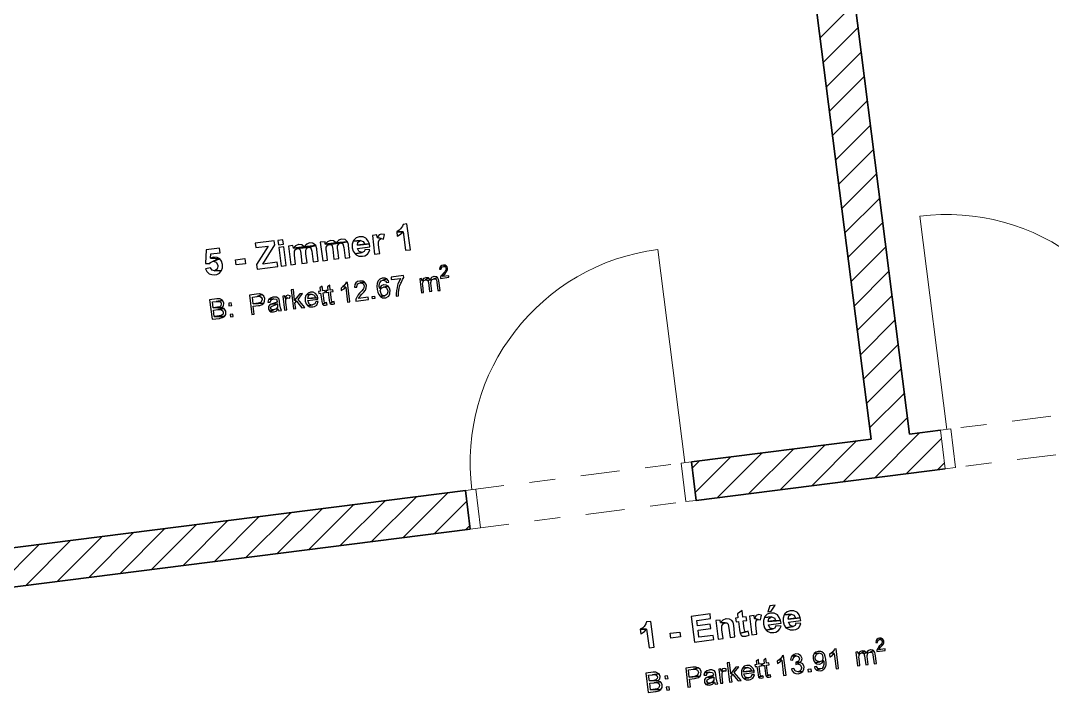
# Model space of a CAD drawing. Header units: metres. Extents: x 2713679.5 to 2713747.3, y 1226017.1 to 1226104.2.
# Drawn here: x 2713699.742 to 2713703.729, y 1226045.707 to 1226048.302 of the extents above; entities that cross this region are included whole.
import ezdxf

# ---------------------------------------------------------------- set-up
doc = ezdxf.new("R2010")
doc.units = ezdxf.units.M
doc.header["$MEASUREMENT"] = 0
doc.linetypes.add('Strichpunkt 3_1_1mm Achsen', pattern=[0.25, 0.15, -0.05, 0, -0.05])
doc.layers.add('texte', color=7, linetype='Continuous', true_color=0x000000)
doc.layers.add('waende_stuetzen', color=250, linetype='Continuous')

msp = doc.modelspace()

# ---------------------------------------------------------------- linework, layer by layer
at = {"layer": 'texte'}
for points in [[(2713701.2348, 1226047.517), (2713701.22, 1226047.5145), (2713701.2175, 1226047.5083), (2713701.2101, 1226047.4972), (2713701.2052, 1226047.4923), (2713701.1953, 1226047.4861), (2713701.22, 1226047.4861), (2713701.2287, 1226047.4144), (2713701.2484, 1226047.4168)], [(2713700.7551, 1226047.4552), (2713700.7365, 1226047.4527), (2713700.739, 1226047.4354), (2713700.7575, 1226047.4379)], [(2713700.9393, 1226047.4527), (2713700.9393, 1226047.4527), (2713700.9282, 1226047.4478), (2713700.9195, 1226047.4379), (2713700.9616, 1226047.444), (2713700.9517, 1226047.4515)], [(2713700.9826, 1226047.4577), (2713700.9702, 1226047.4539), (2713700.9702, 1226047.4527), (2713700.9616, 1226047.444), (2713701.0048, 1226047.4478), (2713700.9962, 1226047.4564), (2713700.9949, 1226047.4564)], [(2713701.0271, 1226047.4502), (2713701.0234, 1226047.4379), (2713701.0234, 1226047.4243), (2713701.0234, 1226047.4243), (2713701.0271, 1226047.4107), (2713701.0345, 1226047.4008), (2713701.0617, 1226047.4057), (2713701.0506, 1226047.4094), (2713701.0494, 1226047.4107), (2713701.0444, 1226047.4218), (2713701.0914, 1226047.428), (2713701.0902, 1226047.4391), (2713701.0432, 1226047.4342), (2713701.0432, 1226047.4342), (2713701.0456, 1226047.4465), (2713701.0555, 1226047.4527)], [(2713701.0518, 1226047.4663), (2713701.0506, 1226047.4663), (2713701.0382, 1226047.4626), (2713701.0296, 1226047.4539), (2713701.0271, 1226047.4502), (2713701.0555, 1226047.4527), (2713701.0654, 1226047.449), (2713701.0654, 1226047.449), (2713701.0716, 1226047.4379), (2713701.0432, 1226047.4342), (2713701.0902, 1226047.4391), (2713701.0852, 1226047.4502), (2713701.079, 1226047.4589), (2713701.0766, 1226047.4614), (2713701.0654, 1226047.4663)], [(2713701.1186, 1226047.4737), (2713701.1013, 1226047.4713), (2713701.1099, 1226047.3995), (2713701.1297, 1226047.402), (2713701.126, 1226047.4243), (2713701.1248, 1226047.4379), (2713701.1248, 1226047.4478), (2713701.1285, 1226047.4564), (2713701.1347, 1226047.4601), (2713701.1198, 1226047.4638)], [(2713701.1347, 1226047.4774), (2713701.1273, 1226047.4737), (2713701.1198, 1226047.4638), (2713701.1347, 1226047.4601), (2713701.1446, 1226047.4577), (2713701.1483, 1226047.475), (2713701.147, 1226047.475)], [(2713701.1953, 1226047.4861), (2713701.1965, 1226047.4688), (2713701.2002, 1226047.47), (2713701.2101, 1226047.4774), (2713701.22, 1226047.4861)], [(2713700.5102, 1226047.423), (2713700.4595, 1226047.4168), (2713700.457, 1226047.3637), (2713700.4731, 1226047.3637), (2713700.4756, 1226047.3674), (2713700.4867, 1226047.3723), (2713700.5115, 1226047.381), (2713700.4756, 1226047.3835), (2713700.4768, 1226047.4008), (2713700.5127, 1226047.4045)], [(2713700.7217, 1226047.4515), (2713700.6487, 1226047.4416), (2713700.6512, 1226047.4255), (2713700.6982, 1226047.4304), (2713700.6537, 1226047.36), (2713700.6561, 1226047.3414), (2713700.7365, 1226047.3525), (2713700.734, 1226047.3686), (2713700.6784, 1226047.3612), (2713700.7241, 1226047.4354)], [(2713700.7588, 1226047.428), (2713700.7402, 1226047.4255), (2713700.7489, 1226047.3538), (2713700.7687, 1226047.3563)], [(2713700.7946, 1226047.4329), (2713700.7773, 1226047.4304), (2713700.786, 1226047.3587), (2713700.8045, 1226047.3612), (2713700.8008, 1226047.3958), (2713700.8008, 1226047.3983), (2713700.8008, 1226047.4107), (2713700.8045, 1226047.4181), (2713700.8119, 1226047.4218), (2713700.8552, 1226047.4267), (2713700.8824, 1226047.4329), (2713700.8379, 1226047.428), (2713700.7959, 1226047.423)], [(2713700.8169, 1226047.4366), (2713700.8156, 1226047.4366), (2713700.8045, 1226047.4317), (2713700.7959, 1226047.423), (2713700.8379, 1226047.428), (2713700.8292, 1226047.4354)], [(2713700.8552, 1226047.4267), (2713700.8119, 1226047.4218), (2713700.8181, 1226047.4206), (2713700.8218, 1226047.4168), (2713700.8218, 1226047.4168), (2713700.8243, 1226047.4032), (2713700.8292, 1226047.3637), (2713700.849, 1226047.3661), (2713700.8441, 1226047.4008), (2713700.8441, 1226047.4032), (2713700.8441, 1226047.4156), (2713700.8478, 1226047.423)], [(2713700.8589, 1226047.4428), (2713700.8478, 1226047.4379), (2713700.8466, 1226047.4379), (2713700.8379, 1226047.428), (2713700.8824, 1226047.4329), (2713700.8725, 1226047.4403), (2713700.8713, 1226047.4416)], [(2713700.8824, 1226047.4329), (2713700.8552, 1226047.4267), (2713700.8639, 1226047.4243), (2713700.8639, 1226047.423), (2713700.8676, 1226047.4107), (2713700.8725, 1226047.3699), (2713700.8923, 1226047.3723), (2713700.8861, 1226047.4181), (2713700.8861, 1226047.4206)], [(2713700.9183, 1226047.4478), (2713700.8997, 1226047.4453), (2713700.9096, 1226047.3736), (2713700.9282, 1226047.376), (2713700.9245, 1226047.4107), (2713700.9232, 1226047.4144), (2713700.9232, 1226047.4267), (2713700.9282, 1226047.4342), (2713700.9356, 1226047.4366), (2713700.9789, 1226047.4428), (2713701.0048, 1226047.4478), (2713700.9616, 1226047.444), (2713700.9195, 1226047.4379)], [(2713700.9789, 1226047.4428), (2713700.9356, 1226047.4366), (2713700.9418, 1226047.4366), (2713700.9455, 1226047.4317), (2713700.9455, 1226047.4317), (2713700.948, 1226047.4193), (2713700.9529, 1226047.3797), (2713700.9715, 1226047.3822), (2713700.9677, 1226047.4168), (2713700.9665, 1226047.4193), (2713700.9665, 1226047.4317), (2713700.9715, 1226047.4391)], [(2713701.0048, 1226047.4478), (2713700.9789, 1226047.4428), (2713700.9875, 1226047.4391), (2713700.9875, 1226047.4391), (2713700.9912, 1226047.4255), (2713700.9962, 1226047.3847), (2713701.0147, 1226047.3872), (2713701.0085, 1226047.4329), (2713701.0085, 1226047.4366)], [(2713701.0729, 1226047.4181), (2713701.0691, 1226047.4094), (2713701.0617, 1226047.4057), (2713701.0345, 1226047.4008), (2713701.0382, 1226047.3971), (2713701.0494, 1226047.3921), (2713701.063, 1226047.3921), (2713701.0716, 1226047.3933), (2713701.0827, 1226047.3995), (2713701.0865, 1226047.4045), (2713701.0914, 1226047.4168)], [(2713700.488, 1226047.3884), (2713700.488, 1226047.3884), (2713700.4756, 1226047.3835), (2713700.5115, 1226047.381), (2713700.5016, 1226047.3872)], [(2713700.5115, 1226047.381), (2713700.4867, 1226047.3723), (2713700.4979, 1226047.3686), (2713700.4991, 1226047.3674), (2713700.504, 1226047.3563), (2713700.504, 1226047.3525), (2713700.5016, 1226047.3414), (2713700.4917, 1226047.3352), (2713700.5189, 1226047.3365), (2713700.5226, 1226047.3464), (2713700.5226, 1226047.3587), (2713700.5226, 1226047.36), (2713700.5189, 1226047.3723)], [(2713700.5745, 1226047.3587), (2713700.572, 1226047.3773), (2713700.6091, 1226047.3822), (2713700.6116, 1226047.3624), (2713700.5745, 1226047.3587)], [(2713700.4756, 1226047.3464), (2713700.457, 1226047.3427), (2713700.462, 1226047.3328), (2713700.4706, 1226047.3241), (2713700.4805, 1226047.3204), (2713700.4929, 1226047.3192), (2713700.5003, 1226047.3204), (2713700.5102, 1226047.3266), (2713700.5189, 1226047.3365), (2713700.4917, 1226047.3352), (2713700.4818, 1226047.3377)], [(2713701.3758, 1226047.3575), (2713701.3696, 1226047.3563), (2713701.3647, 1226047.3525), (2713701.3622, 1226047.3476), (2713701.361, 1226047.3414), (2713701.3672, 1226047.3414), (2713701.3672, 1226047.3427), (2713701.3696, 1226047.3488), (2713701.3696, 1226047.3501), (2713701.3758, 1226047.3525), (2713701.3869, 1226047.355), (2713701.382, 1226047.3575)], [(2713701.3869, 1226047.355), (2713701.3758, 1226047.3525), (2713701.377, 1226047.3525), (2713701.3832, 1226047.3513), (2713701.3832, 1226047.3501), (2713701.3857, 1226047.3451), (2713701.3869, 1226047.3439), (2713701.3845, 1226047.3377), (2713701.3832, 1226047.3365), (2713701.3808, 1226047.3315), (2713701.3746, 1226047.3253), (2713701.3721, 1226047.3216), (2713701.3684, 1226047.3167), (2713701.3672, 1226047.3167), (2713701.3647, 1226047.3105), (2713701.3647, 1226047.3056), (2713701.3968, 1226047.3105), (2713701.3968, 1226047.3154), (2713701.3721, 1226047.313), (2713701.3746, 1226047.3167), (2713701.3758, 1226047.3179), (2713701.3808, 1226047.3229), (2713701.3857, 1226047.329), (2713701.3882, 1226047.3328), (2713701.3894, 1226047.334), (2713701.3919, 1226047.3402), (2713701.3919, 1226047.3451), (2713701.3906, 1226047.3501)], [(2713701.0531, 1226047.2957), (2713701.0444, 1226047.2944), (2713701.037, 1226047.2882), (2713701.0333, 1226047.2821), (2713701.032, 1226047.2722), (2713701.0407, 1226047.2722), (2713701.0407, 1226047.2746), (2713701.0444, 1226047.2833), (2713701.0444, 1226047.2845), (2713701.0543, 1226047.2882), (2713701.0704, 1226047.292), (2713701.0642, 1226047.2957)], [(2713701.1409, 1226047.3068), (2713701.1396, 1226047.3068), (2713701.1297, 1226047.3031), (2713701.1235, 1226047.2969), (2713701.1223, 1226047.2944), (2713701.1198, 1226047.2858), (2713701.1186, 1226047.2759), (2713701.1198, 1226047.2635), (2713701.1223, 1226047.2524), (2713701.126, 1226047.2437), (2713701.131, 1226047.2375), (2713701.1322, 1226047.2363), (2713701.1495, 1226047.2388), (2713701.1409, 1226047.24), (2713701.1347, 1226047.2462), (2713701.1322, 1226047.2549), (2713701.131, 1226047.2586), (2713701.1347, 1226047.2672), (2713701.1359, 1226047.2685), (2713701.1285, 1226047.2685), (2713701.1273, 1226047.2771), (2713701.1285, 1226047.2858), (2713701.1297, 1226047.2882), (2713701.1347, 1226047.2969), (2713701.1421, 1226047.2994), (2713701.1569, 1226047.3043), (2713701.1508, 1226047.3068)], [(2713701.1569, 1226047.3043), (2713701.1421, 1226047.2994), (2713701.1421, 1226047.2994), (2713701.152, 1226047.2969), (2713701.1557, 1226047.2895), (2713701.1644, 1226047.292), (2713701.1631, 1226047.2969)], [(2713701.2212, 1226047.3167), (2713701.1742, 1226047.3105), (2713701.1742, 1226047.3018), (2713701.2113, 1226047.3056), (2713701.2089, 1226047.3031), (2713701.2052, 1226047.2944), (2713701.2002, 1226047.2845), (2713701.199, 1226047.2796), (2713701.1965, 1226047.2697), (2713701.194, 1226047.2598), (2713701.194, 1226047.2573), (2713701.1928, 1226047.2474), (2713701.1928, 1226047.2375), (2713701.2027, 1226047.2388), (2713701.2027, 1226047.24), (2713701.2027, 1226047.2511), (2713701.2039, 1226047.2598), (2713701.2052, 1226047.2685), (2713701.2076, 1226047.2783), (2713701.2113, 1226047.287), (2713701.2138, 1226047.292), (2713701.2175, 1226047.3018), (2713701.2225, 1226047.3093)], [(2713701.2917, 1226047.3056), (2713701.2843, 1226047.3043), (2713701.2905, 1226047.2499), (2713701.2991, 1226047.2511), (2713701.2967, 1226047.2796), (2713701.2954, 1226047.2821), (2713701.2967, 1226047.2907), (2713701.3004, 1226047.2981), (2713701.293, 1226047.2981)], [(2713701.3078, 1226047.3093), (2713701.3078, 1226047.308), (2713701.2991, 1226047.3056), (2713701.293, 1226047.2981), (2713701.3004, 1226047.2981), (2713701.3066, 1226047.3006), (2713701.3177, 1226047.308), (2713701.3177, 1226047.308)], [(2713701.3177, 1226047.308), (2713701.3066, 1226047.3006), (2713701.3152, 1226047.2981), (2713701.3251, 1226047.3006)], [(2713701.3399, 1226047.313), (2713701.3387, 1226047.313), (2713701.3301, 1226047.3093), (2713701.3251, 1226047.3006), (2713701.3152, 1226047.2981), (2713701.3177, 1226047.2895), (2713701.3226, 1226047.2549), (2713701.3313, 1226047.2561), (2713701.3276, 1226047.287), (2713701.3276, 1226047.2907), (2713701.3301, 1226047.2994), (2713701.3301, 1226047.3006), (2713701.3387, 1226047.3043), (2713701.3523, 1226047.3093), (2713701.3498, 1226047.3117)], [(2713701.3523, 1226047.3093), (2713701.3387, 1226047.3043), (2713701.3449, 1226047.3043), (2713701.3486, 1226047.3006), (2713701.3498, 1226047.292), (2713701.3548, 1226047.2586), (2713701.3634, 1226047.2598), (2713701.3585, 1226047.2969), (2713701.3573, 1226047.3018)], [(2713700.7959, 1226047.2635), (2713700.7872, 1226047.2623), (2713700.7959, 1226047.1881), (2713700.8058, 1226047.1893), (2713700.802, 1226047.2103), (2713700.8082, 1226047.2178), (2713700.8008, 1226047.2215)], [(2713700.9072, 1226047.2759), (2713700.8985, 1226047.2697), (2713700.901, 1226047.2561), (2713700.8935, 1226047.2549), (2713700.8948, 1226047.2474), (2713700.901, 1226047.2487), (2713700.9059, 1226047.2178), (2713700.9059, 1226047.2165), (2713700.9084, 1226047.2066), (2713700.9208, 1226047.2116), (2713700.917, 1226047.2116), (2713700.9158, 1226047.2128), (2713700.9146, 1226047.2178), (2713700.9109, 1226047.2499), (2713700.9195, 1226047.2511), (2713700.9195, 1226047.2586), (2713700.9096, 1226047.2573)], [(2713700.9368, 1226047.2796), (2713700.9282, 1226047.2734), (2713700.9294, 1226047.2598), (2713700.9232, 1226047.2586), (2713700.9232, 1226047.2511), (2713700.9306, 1226047.2524), (2713700.9344, 1226047.2215), (2713700.9344, 1226047.2202), (2713700.9368, 1226047.2103), (2713700.9492, 1226047.2153), (2713700.9467, 1226047.2153), (2713700.9442, 1226047.2165), (2713700.943, 1226047.2215), (2713700.9393, 1226047.2536), (2713700.9492, 1226047.2549), (2713700.948, 1226047.2623), (2713700.9381, 1226047.261)], [(2713700.9875, 1226047.2746), (2713700.9801, 1226047.2685), (2713700.9813, 1226047.2586), (2713700.9813, 1226047.2598), (2713700.99, 1226047.2647), (2713700.9912, 1226047.266), (2713700.9987, 1226047.2722)], [(2713701.0048, 1226047.2895), (2713700.9987, 1226047.2895), (2713700.9987, 1226047.287), (2713700.9925, 1226047.2783), (2713700.9875, 1226047.2746), (2713700.9987, 1226047.2722), (2713701.0048, 1226047.214), (2713701.0147, 1226047.2153)], [(2713701.0704, 1226047.292), (2713701.0543, 1226047.2882), (2713701.0555, 1226047.2882), (2713701.0642, 1226047.2858), (2713701.0654, 1226047.2858), (2713701.0691, 1226047.2771), (2713701.0691, 1226047.2759), (2713701.0667, 1226047.266), (2713701.0654, 1226047.2647), (2713701.0605, 1226047.2573), (2713701.0518, 1226047.2487), (2713701.0469, 1226047.2425), (2713701.0419, 1226047.2351), (2713701.0407, 1226047.2338), (2713701.037, 1226047.2252), (2713701.037, 1226047.2178), (2713701.0865, 1226047.2239), (2713701.0852, 1226047.2338), (2713701.0481, 1226047.2289), (2713701.0518, 1226047.2338), (2713701.0531, 1226047.2363), (2713701.0605, 1226047.245), (2713701.0679, 1226047.2524), (2713701.0729, 1226047.2598), (2713701.0741, 1226047.261), (2713701.0778, 1226047.2697), (2713701.079, 1226047.2783), (2713701.0766, 1226047.2845)], [(2713701.1458, 1226047.2808), (2713701.1446, 1226047.2808), (2713701.1359, 1226047.2771), (2713701.1347, 1226047.2771), (2713701.1285, 1226047.2685), (2713701.1359, 1226047.2685), (2713701.1446, 1226047.2722), (2713701.1619, 1226047.2759), (2713701.1545, 1226047.2796)], [(2713701.1619, 1226047.2759), (2713701.1446, 1226047.2722), (2713701.147, 1226047.2734), (2713701.1557, 1226047.2697), (2713701.1569, 1226047.2672), (2713701.1606, 1226047.2573), (2713701.1606, 1226047.2536), (2713701.1582, 1226047.245), (2713701.1569, 1226047.2437), (2713701.1495, 1226047.2388), (2713701.1322, 1226047.2363), (2713701.1409, 1226047.2314), (2713701.1508, 1226047.2314), (2713701.1532, 1226047.2314), (2713701.1619, 1226047.2363), (2713701.1644, 1226047.2375), (2713701.1693, 1226047.2462), (2713701.1693, 1226047.2499), (2713701.1705, 1226047.2598), (2713701.1681, 1226047.2685)], [(2713700.5003, 1226047.2264), (2713700.4719, 1226047.2227), (2713700.4818, 1226047.1485), (2713700.5102, 1226047.151), (2713700.5127, 1226047.1522), (2713700.5226, 1226047.1547), (2713700.53, 1226047.1584), (2713700.4904, 1226047.1584), (2713700.488, 1226047.1831), (2713700.504, 1226047.1856), (2713700.5288, 1226047.1893), (2713700.5189, 1226047.193), (2713700.5201, 1226047.193), (2713700.4867, 1226047.1918), (2713700.483, 1226047.2153), (2713700.4979, 1226047.2165), (2713700.5226, 1226047.2202), (2713700.5139, 1226047.2252), (2713700.5115, 1226047.2264)], [(2713700.5226, 1226047.2202), (2713700.4979, 1226047.2165), (2713700.5003, 1226047.2165), (2713700.5102, 1226047.2165), (2713700.5152, 1226047.214), (2713700.5176, 1226047.2079), (2713700.5164, 1226047.2004), (2713700.5115, 1226047.1967), (2713700.5028, 1226047.1943), (2713700.4867, 1226047.1918), (2713700.5201, 1226047.193), (2713700.5263, 1226047.2004), (2713700.5275, 1226047.2103), (2713700.5275, 1226047.2103), (2713700.5238, 1226047.219)], [(2713700.6537, 1226047.245), (2713700.6265, 1226047.2413), (2713700.6351, 1226047.1671), (2713700.645, 1226047.1683), (2713700.6413, 1226047.1992), (2713700.6611, 1226047.2017), (2713700.666, 1226047.2017), (2713700.6759, 1226047.2054), (2713700.6821, 1226047.2103), (2713700.6401, 1226047.2079), (2713700.6376, 1226047.2338), (2713700.6561, 1226047.2363), (2713700.6747, 1226047.2437), (2713700.6747, 1226047.2437), (2713700.666, 1226047.2462), (2713700.6648, 1226047.2462)], [(2713700.6747, 1226047.2437), (2713700.6561, 1226047.2363), (2713700.6648, 1226047.2375), (2713700.6722, 1226047.2338), (2713700.6759, 1226047.2264), (2713700.6759, 1226047.2239), (2713700.6722, 1226047.2153), (2713700.6697, 1226047.2128), (2713700.6598, 1226047.2103), (2713700.6401, 1226047.2079), (2713700.6821, 1226047.2103), (2713700.6846, 1226047.2178), (2713700.6858, 1226047.2277), (2713700.6858, 1226047.2277), (2713700.6821, 1226047.2375)], [(2713700.6994, 1226047.2239), (2713700.6969, 1226047.214), (2713700.7068, 1226047.214), (2713700.7105, 1226047.2227), (2713700.7105, 1226047.2227), (2713700.7192, 1226047.2264)], [(2713700.7192, 1226047.2338), (2713700.7167, 1226047.2338), (2713700.7081, 1226047.2301), (2713700.7081, 1226047.2301), (2713700.7006, 1226047.2239), (2713700.6994, 1226047.2239), (2713700.7192, 1226047.2264), (2713700.7204, 1226047.2264), (2713700.7303, 1226047.2252), (2713700.734, 1226047.2165), (2713700.734, 1226047.214), (2713700.7291, 1226047.2128), (2713700.718, 1226047.2091), (2713700.7105, 1226047.2066), (2713700.7353, 1226047.2079), (2713700.7353, 1226047.2042), (2713700.7353, 1226047.1943), (2713700.7291, 1226047.1881), (2713700.7377, 1226047.1868), (2713700.7402, 1226047.1807), (2713700.7501, 1226047.1819), (2713700.7476, 1226047.1881), (2713700.7464, 1226047.1918), (2713700.7439, 1226047.2042), (2713700.7427, 1226047.2165), (2713700.7415, 1226047.2252), (2713700.7377, 1226047.2301), (2713700.7303, 1226047.2338), (2713700.7291, 1226047.2338)], [(2713700.7625, 1226047.2388), (2713700.7551, 1226047.2375), (2713700.7612, 1226047.1831), (2713700.7711, 1226047.1844), (2713700.7674, 1226047.2128), (2713700.7674, 1226047.214), (2713700.7674, 1226047.2239), (2713700.7699, 1226047.2289), (2713700.7748, 1226047.2314), (2713700.7637, 1226047.2301)], [(2713700.7748, 1226047.2413), (2713700.7687, 1226047.2388), (2713700.7637, 1226047.2301), (2713700.7748, 1226047.2314), (2713700.7823, 1226047.2301), (2713700.7835, 1226047.2388), (2713700.7835, 1226047.2388)], [(2713700.8317, 1226047.2474), (2713700.8206, 1226047.2462), (2713700.8008, 1226047.2215), (2713700.8082, 1226047.2178), (2713700.8292, 1226047.1918), (2713700.8404, 1226047.193), (2713700.8144, 1226047.2239)], [(2713700.8466, 1226047.2425), (2713700.8441, 1226047.24), (2713700.8416, 1226047.2314), (2713700.8416, 1226047.2202), (2713700.8416, 1226047.2178), (2713700.8453, 1226047.2079), (2713700.8515, 1226047.2004), (2713700.8701, 1226047.2042), (2713700.8663, 1226047.2029), (2713700.8577, 1226047.2066), (2713700.8552, 1226047.2103), (2713700.8515, 1226047.2202), (2713700.8911, 1226047.2252), (2713700.8911, 1226047.2277), (2713700.8911, 1226047.2314), (2713700.8503, 1226047.2277), (2713700.8515, 1226047.2301), (2713700.854, 1226047.2388), (2713700.8552, 1226047.2413), (2713700.8639, 1226047.245)], [(2713700.8626, 1226047.2524), (2713700.8626, 1226047.2524), (2713700.8527, 1226047.2487), (2713700.8466, 1226047.2425), (2713700.8639, 1226047.245), (2713700.8676, 1226047.245), (2713700.8762, 1226047.2413), (2713700.8775, 1226047.24), (2713700.8812, 1226047.2314), (2713700.8503, 1226047.2277), (2713700.8911, 1226047.2314), (2713700.8874, 1226047.24), (2713700.8812, 1226047.2474), (2713700.8812, 1226047.2474), (2713700.8725, 1226047.2524)], [(2713700.8824, 1226047.2165), (2713700.8824, 1226047.2153), (2713700.8787, 1226047.2079), (2713700.8701, 1226047.2042), (2713700.8515, 1226047.2004), (2713700.8527, 1226047.2004), (2713700.8602, 1226047.1967), (2713700.8713, 1226047.1955), (2713700.8775, 1226047.198), (2713700.8861, 1226047.2029), (2713700.8886, 1226047.2066), (2713700.8923, 1226047.2165)], [(2713700.9245, 1226047.2128), (2713700.9208, 1226047.2116), (2713700.9084, 1226047.2066), (2713700.9121, 1226047.2029), (2713700.9208, 1226047.2029), (2713700.9269, 1226047.2042)], [(2713700.9541, 1226047.2165), (2713700.9492, 1226047.2153), (2713700.9368, 1226047.2103), (2713700.9418, 1226047.2066), (2713700.9492, 1226047.2066), (2713700.9554, 1226047.2079)], [(2713701.1013, 1226047.2264), (2713701.1001, 1226047.2363), (2713701.1099, 1226047.2375), (2713701.1112, 1226047.2277), (2713701.1013, 1226047.2264)], [(2713700.5288, 1226047.1893), (2713700.504, 1226047.1856), (2713700.5065, 1226047.1856), (2713700.5152, 1226047.1856), (2713700.5226, 1226047.1819), (2713700.5251, 1226047.1757), (2713700.5251, 1226047.1683), (2713700.5213, 1226047.1646), (2713700.5164, 1226047.1621), (2713700.509, 1226047.1609), (2713700.4904, 1226047.1584), (2713700.53, 1226047.1584), (2713700.5349, 1226047.1671), (2713700.5349, 1226047.1671), (2713700.5349, 1226047.177), (2713700.5349, 1226047.1794), (2713700.53, 1226047.1868)], [(2713700.556, 1226047.2116), (2713700.5461, 1226047.2103), (2713700.5473, 1226047.2004), (2713700.5584, 1226047.2017)], [(2713700.7105, 1226047.2066), (2713700.7044, 1226047.2029), (2713700.6994, 1226047.198), (2713700.6994, 1226047.1893), (2713700.6994, 1226047.1868), (2713700.7056, 1226047.1794), (2713700.7204, 1226047.1844), (2713700.7118, 1226047.1856), (2713700.7081, 1226047.1918), (2713700.7093, 1226047.1955), (2713700.713, 1226047.1992), (2713700.7204, 1226047.2017), (2713700.7266, 1226047.2042), (2713700.7353, 1226047.2079)], [(2713700.7291, 1226047.1881), (2713700.7204, 1226047.1844), (2713700.7056, 1226047.1794), (2713700.7093, 1226047.177), (2713700.7192, 1226047.177), (2713700.7192, 1226047.177), (2713700.7291, 1226047.1794), (2713700.7303, 1226047.1807), (2713700.7377, 1226047.1868)], [(2713700.5622, 1226047.1683), (2713700.5523, 1226047.1671), (2713700.5535, 1226047.1572), (2713700.5634, 1226047.1584)], [(2713702.5295, 1226046.0232), (2713702.5122, 1226046.0096), (2713702.5134, 1226045.9948), (2713702.5048, 1226045.9936), (2713702.5073, 1226045.9787), (2713702.5159, 1226045.98), (2713702.5196, 1226045.949), (2713702.5196, 1226045.9478), (2713702.5221, 1226045.9354), (2713702.5456, 1226045.9404), (2713702.5419, 1226045.9404), (2713702.5406, 1226045.9429), (2713702.5382, 1226045.9528), (2713702.5345, 1226045.9824), (2713702.5481, 1226045.9837), (2713702.5456, 1226045.9985), (2713702.5332, 1226045.9973)], [(2713702.6581, 1226046.043), (2713702.6371, 1226046.0406), (2713702.6297, 1226046.0183), (2713702.642, 1226046.0208)], [(2713702.7175, 1226046.022), (2713702.7162, 1226046.022), (2713702.7039, 1226046.0183), (2713702.6952, 1226046.0096), (2713702.6927, 1226046.0059), (2713702.7199, 1226046.0084), (2713702.7311, 1226046.0047), (2713702.7311, 1226046.0047), (2713702.736, 1226045.9936), (2713702.7076, 1226045.9899), (2713702.7546, 1226045.9948), (2713702.7509, 1226046.0059), (2713702.7434, 1226046.0146), (2713702.741, 1226046.0171), (2713702.7298, 1226046.022)], [(2713702.1771, 1226045.98), (2713702.161, 1226045.9787), (2713702.1585, 1226045.9713), (2713702.1511, 1226045.9614), (2713702.1462, 1226045.9565), (2713702.1363, 1226045.9503), (2713702.161, 1226045.9503), (2713702.1709, 1226045.8786), (2713702.1895, 1226045.881)], [(2713702.4059, 1226046.0096), (2713702.3329, 1226045.9997), (2713702.3453, 1226045.9008), (2713702.4207, 1226045.9107), (2713702.4182, 1226045.9268), (2713702.3626, 1226045.9194), (2713702.3601, 1226045.9466), (2713702.4096, 1226045.9528), (2713702.4071, 1226045.9701), (2713702.3576, 1226045.9639), (2713702.3552, 1226045.9849), (2713702.4083, 1226045.9923)], [(2713702.4454, 1226045.9861), (2713702.4281, 1226045.9837), (2713702.4368, 1226045.912), (2713702.4566, 1226045.9144), (2713702.4516, 1226045.9478), (2713702.4516, 1226045.9528), (2713702.4516, 1226045.9639), (2713702.4566, 1226045.9713), (2713702.464, 1226045.975), (2713702.4467, 1226045.9763)], [(2713702.4689, 1226045.9911), (2713702.4665, 1226045.9911), (2713702.4553, 1226045.9861), (2713702.4467, 1226045.9763), (2713702.464, 1226045.975), (2713702.4714, 1226045.975), (2713702.4763, 1226045.9701), (2713702.4763, 1226045.9688), (2713702.4788, 1226045.9552), (2713702.4838, 1226045.9181), (2713702.5023, 1226045.9206), (2713702.4974, 1226045.9651), (2713702.4949, 1226045.9775), (2713702.4899, 1226045.9849), (2713702.4813, 1226045.9899)], [(2713702.5765, 1226046.0035), (2713702.558, 1226046.001), (2713702.5679, 1226045.9293), (2713702.5864, 1226045.9317), (2713702.5839, 1226045.9528), (2713702.5827, 1226045.9676), (2713702.5827, 1226045.9775), (2713702.5852, 1226045.9861), (2713702.5913, 1226045.9886), (2713702.5777, 1226045.9923)], [(2713702.5926, 1226046.0072), (2713702.5839, 1226046.0035), (2713702.5777, 1226045.9923), (2713702.5913, 1226045.9886), (2713702.6012, 1226045.9874), (2713702.6049, 1226046.0047), (2713702.6049, 1226046.0047)], [(2713702.6161, 1226045.996), (2713702.6124, 1226045.9837), (2713702.6124, 1226045.9701), (2713702.6124, 1226045.9701), (2713702.6161, 1226045.9565), (2713702.6223, 1226045.9466), (2713702.6495, 1226045.9515), (2713702.6383, 1226045.9552), (2713702.6371, 1226045.9565), (2713702.6322, 1226045.9676), (2713702.6804, 1226045.9738), (2713702.6779, 1226045.9849), (2713702.6309, 1226045.98), (2713702.6309, 1226045.98), (2713702.6334, 1226045.9923), (2713702.6433, 1226045.9985)], [(2713702.6396, 1226046.0121), (2713702.6383, 1226046.0121), (2713702.6272, 1226046.0084), (2713702.6173, 1226045.9997), (2713702.6161, 1226045.996), (2713702.6433, 1226045.9985), (2713702.6532, 1226045.9948), (2713702.6544, 1226045.9948), (2713702.6594, 1226045.9837), (2713702.6309, 1226045.98), (2713702.6779, 1226045.9849), (2713702.673, 1226045.996), (2713702.6668, 1226046.0059), (2713702.6643, 1226046.0072), (2713702.6532, 1226046.0121)], [(2713702.6927, 1226046.0059), (2713702.689, 1226045.9936), (2713702.689, 1226045.98), (2713702.689, 1226045.98), (2713702.6927, 1226045.9664), (2713702.6989, 1226045.9565), (2713702.7274, 1226045.9614), (2713702.715, 1226045.9651), (2713702.715, 1226045.9664), (2713702.7088, 1226045.9775), (2713702.757, 1226045.9837), (2713702.7546, 1226045.9948), (2713702.7076, 1226045.9899), (2713702.7076, 1226045.9899), (2713702.7101, 1226046.0022), (2713702.7199, 1226046.0084)], [(2713702.1363, 1226045.9503), (2713702.1388, 1226045.933), (2713702.1412, 1226045.9342), (2713702.1524, 1226045.9416), (2713702.161, 1226045.9503)], [(2713702.255, 1226045.9157), (2713702.2525, 1226045.9354), (2713702.2896, 1226045.9392), (2713702.2921, 1226045.9206), (2713702.255, 1226045.9157)], [(2713702.553, 1226045.9429), (2713702.5456, 1226045.9404), (2713702.5221, 1226045.9354), (2713702.5258, 1226045.928), (2713702.532, 1226045.9243), (2713702.5419, 1226045.9243), (2713702.5444, 1226045.9243), (2713702.5567, 1226045.928)], [(2713702.6606, 1226045.9639), (2713702.6569, 1226045.9552), (2713702.6495, 1226045.9515), (2713702.6223, 1226045.9466), (2713702.6272, 1226045.9429), (2713702.6383, 1226045.9379), (2713702.6519, 1226045.9379), (2713702.6606, 1226045.9392), (2713702.6705, 1226045.9453), (2713702.6754, 1226045.9515), (2713702.6804, 1226045.9626)], [(2713702.7373, 1226045.9738), (2713702.7348, 1226045.9651), (2713702.7274, 1226045.9614), (2713702.6989, 1226045.9565), (2713702.7039, 1226045.9528), (2713702.715, 1226045.9478), (2713702.7286, 1226045.9478), (2713702.7373, 1226045.949), (2713702.7472, 1226045.9552), (2713702.7521, 1226045.9602), (2713702.757, 1226045.9725)], [(2713703.0612, 1226045.9157), (2713703.0551, 1226045.9144), (2713703.0501, 1226045.9107), (2713703.0476, 1226045.907), (2713703.0464, 1226045.8996), (2713703.0526, 1226045.8996), (2713703.0526, 1226045.9021), (2713703.0551, 1226045.907), (2713703.0551, 1226045.9082), (2713703.0612, 1226045.9107), (2713703.0724, 1226045.9132), (2713703.0674, 1226045.9157)], [(2713703.0724, 1226045.9132), (2713703.0612, 1226045.9107), (2713703.0625, 1226045.9107), (2713703.0687, 1226045.9095), (2713703.0687, 1226045.9095), (2713703.0711, 1226045.9033), (2713703.0711, 1226045.9021), (2713703.0699, 1226045.8959), (2713703.0687, 1226045.8946), (2713703.0662, 1226045.8897), (2713703.06, 1226045.8847), (2713703.0575, 1226045.881), (2713703.0538, 1226045.8761), (2713703.0526, 1226045.8749), (2713703.0501, 1226045.8687), (2713703.0501, 1226045.865), (2713703.0823, 1226045.8687), (2713703.0823, 1226045.8749), (2713703.0575, 1226045.8711), (2713703.06, 1226045.8749), (2713703.0612, 1226045.8761), (2713703.0662, 1226045.8823), (2713703.0711, 1226045.8872), (2713703.0736, 1226045.8922), (2713703.0748, 1226045.8922), (2713703.0773, 1226045.8983), (2713703.0773, 1226045.9045), (2713703.0761, 1226045.9082)], [(2713702.8077, 1226045.8563), (2713702.804, 1226045.8476), (2713702.804, 1226045.8378), (2713702.8065, 1226045.8279), (2713702.8127, 1226045.8204), (2713702.83, 1226045.8242), (2713702.8275, 1226045.8242), (2713702.8189, 1226045.8279), (2713702.8164, 1226045.8291), (2713702.8127, 1226045.8378), (2713702.8127, 1226045.8427), (2713702.8164, 1226045.8514), (2713702.8176, 1226045.8538), (2713702.8263, 1226045.8575)], [(2713702.8238, 1226045.865), (2713702.8152, 1226045.8625), (2713702.8077, 1226045.8563), (2713702.8077, 1226045.8563), (2713702.8263, 1226045.8575), (2713702.8275, 1226045.8588), (2713702.8362, 1226045.8551), (2713702.8387, 1226045.8526), (2713702.8424, 1226045.8427), (2713702.8424, 1226045.839), (2713702.8399, 1226045.8303), (2713702.8387, 1226045.8279), (2713702.8448, 1226045.8279), (2713702.8461, 1226045.8266), (2713702.8461, 1226045.8242), (2713702.8461, 1226045.8143), (2713702.8436, 1226045.8056), (2713702.8387, 1226045.7994), (2713702.8312, 1226045.797), (2713702.8176, 1226045.792), (2713702.8226, 1226045.7908), (2713702.8325, 1226045.7895), (2713702.8374, 1226045.7908), (2713702.8461, 1226045.7957), (2713702.8498, 1226045.8007), (2713702.8535, 1226045.8093), (2713702.8547, 1226045.8118), (2713702.8547, 1226045.8217), (2713702.8535, 1226045.8328), (2713702.8535, 1226045.8353), (2713702.851, 1226045.8452), (2713702.8486, 1226045.8538), (2713702.8448, 1226045.8575), (2713702.8374, 1226045.8637), (2713702.8337, 1226045.865)], [(2713702.8758, 1226045.8588), (2713702.8671, 1226045.8526), (2713702.8683, 1226045.8427), (2713702.8696, 1226045.8439), (2713702.8782, 1226045.8489), (2713702.8782, 1226045.8501), (2713702.8856, 1226045.8563)], [(2713702.8931, 1226045.8749), (2713702.8869, 1226045.8736), (2713702.8856, 1226045.8711), (2713702.8795, 1226045.8625), (2713702.8758, 1226045.8588), (2713702.8856, 1226045.8563), (2713702.8931, 1226045.7982), (2713702.9017, 1226045.7994)], [(2713702.9772, 1226045.8637), (2713702.9697, 1226045.8625), (2713702.9759, 1226045.8093), (2713702.9846, 1226045.8106), (2713702.9821, 1226045.8378), (2713702.9809, 1226045.8402), (2713702.9821, 1226045.8501), (2713702.9858, 1226045.8563), (2713702.9784, 1226045.8563)], [(2713702.9932, 1226045.8674), (2713702.9932, 1226045.8674), (2713702.9846, 1226045.8637), (2713702.9784, 1226045.8563), (2713702.9858, 1226045.8563), (2713702.992, 1226045.8588), (2713703.0031, 1226045.8662), (2713703.0031, 1226045.8662)], [(2713703.0031, 1226045.8662), (2713702.992, 1226045.8588), (2713703.0006, 1226045.8563), (2713703.0105, 1226045.86)], [(2713703.0254, 1226045.8711), (2713703.0241, 1226045.8711), (2713703.0155, 1226045.8674), (2713703.0105, 1226045.86), (2713703.0006, 1226045.8563), (2713703.0031, 1226045.8476), (2713703.0081, 1226045.813), (2713703.0167, 1226045.8143), (2713703.013, 1226045.8452), (2713703.013, 1226045.8489), (2713703.0155, 1226045.8575), (2713703.0155, 1226045.8588), (2713703.0241, 1226045.8625), (2713703.0377, 1226045.8687), (2713703.0353, 1226045.8699)], [(2713703.0377, 1226045.8687), (2713703.0241, 1226045.8625), (2713703.0303, 1226045.8625), (2713703.034, 1226045.8588), (2713703.0353, 1226045.8514), (2713703.0402, 1226045.8167), (2713703.0489, 1226045.818), (2713703.0439, 1226045.8551), (2713703.0427, 1226045.8613)], [(2713702.4813, 1226045.8217), (2713702.4726, 1226045.8204), (2713702.4813, 1226045.7463), (2713702.4912, 1226045.7475), (2713702.4875, 1226045.7685), (2713702.4937, 1226045.7759), (2713702.4862, 1226045.7796)], [(2713702.5926, 1226045.834), (2713702.5839, 1226045.8279), (2713702.5864, 1226045.8143), (2713702.579, 1226045.813), (2713702.5802, 1226045.8068), (2713702.5864, 1226045.8068), (2713702.5913, 1226045.7759), (2713702.5913, 1226045.7747), (2713702.5938, 1226045.766), (2713702.6062, 1226045.7697), (2713702.6025, 1226045.771), (2713702.6012, 1226045.7722), (2713702.6, 1226045.7772), (2713702.5963, 1226045.8081), (2713702.6049, 1226045.8093), (2713702.6049, 1226045.8167), (2713702.5951, 1226045.8155)], [(2713702.621, 1226045.8378), (2713702.6136, 1226045.8316), (2713702.6148, 1226045.818), (2713702.6087, 1226045.8167), (2713702.6087, 1226045.8106), (2713702.6161, 1226045.8106), (2713702.6198, 1226045.7796), (2713702.6198, 1226045.7784), (2713702.6223, 1226045.7697), (2713702.6346, 1226045.7735), (2713702.6322, 1226045.7735), (2713702.6297, 1226045.7759), (2713702.6284, 1226045.7809), (2713702.6247, 1226045.8118), (2713702.6346, 1226045.813), (2713702.6334, 1226045.8204), (2713702.6235, 1226045.8192)], [(2713702.673, 1226045.8328), (2713702.6655, 1226045.8266), (2713702.6668, 1226045.818), (2713702.6668, 1226045.818), (2713702.6754, 1226045.8242), (2713702.6767, 1226045.8242), (2713702.6829, 1226045.8316)], [(2713702.6903, 1226045.8489), (2713702.6841, 1226045.8476), (2713702.6841, 1226045.8452), (2713702.6779, 1226045.8365), (2713702.673, 1226045.8328), (2713702.6829, 1226045.8316), (2713702.6903, 1226045.7722), (2713702.7002, 1226045.7735)], [(2713702.7237, 1226045.8476), (2713702.7199, 1226045.8427), (2713702.7175, 1226045.8328), (2713702.7261, 1226045.8316), (2713702.7261, 1226045.834), (2713702.7298, 1226045.8427), (2713702.7298, 1226045.8427), (2713702.7385, 1226045.8476)], [(2713702.7373, 1226045.8551), (2713702.7311, 1226045.8526), (2713702.7237, 1226045.8476), (2713702.7385, 1226045.8476), (2713702.7472, 1226045.8452), (2713702.7521, 1226045.8365), (2713702.7521, 1226045.8353), (2713702.7484, 1226045.8266), (2713702.7472, 1226045.8266), (2713702.7385, 1226045.8229), (2713702.7533, 1226045.8217), (2713702.7595, 1226045.8291), (2713702.762, 1226045.8378), (2713702.762, 1226045.8378), (2713702.757, 1226045.8476), (2713702.757, 1226045.8476), (2713702.7484, 1226045.8538), (2713702.7472, 1226045.8538)], [(2713702.7373, 1226045.8229), (2713702.7373, 1226045.8143), (2713702.7434, 1226045.8167), (2713702.7533, 1226045.8217), (2713702.7533, 1226045.8217), (2713702.7385, 1226045.8229)], [(2713702.7533, 1226045.8217), (2713702.7434, 1226045.8167), (2713702.7447, 1226045.8167), (2713702.7546, 1226045.813), (2713702.7558, 1226045.8118), (2713702.7595, 1226045.8031), (2713702.7595, 1226045.8007), (2713702.757, 1226045.792), (2713702.7546, 1226045.7895), (2713702.7459, 1226045.7858), (2713702.7645, 1226045.7871), (2713702.7682, 1226045.7957), (2713702.7694, 1226045.8056), (2713702.7682, 1226045.8081), (2713702.7645, 1226045.8167), (2713702.762, 1226045.818)], [(2713702.8387, 1226045.8279), (2713702.83, 1226045.8242), (2713702.8127, 1226045.8204), (2713702.8189, 1226045.8167), (2713702.8288, 1226045.8155), (2713702.83, 1226045.8155), (2713702.8387, 1226045.8204), (2713702.8387, 1226045.8204), (2713702.8448, 1226045.8279)], [(2713702.1858, 1226045.7846), (2713702.1573, 1226045.7809), (2713702.1672, 1226045.7067), (2713702.1956, 1226045.7104), (2713702.1981, 1226045.7104), (2713702.208, 1226045.7129), (2713702.2154, 1226045.7178), (2713702.1759, 1226045.7166), (2713702.1734, 1226045.7425), (2713702.1895, 1226045.7438), (2713702.2142, 1226045.7475), (2713702.2043, 1226045.7512), (2713702.2055, 1226045.7524), (2713702.1722, 1226045.7512), (2713702.1684, 1226045.7735), (2713702.1833, 1226045.7747), (2713702.208, 1226045.7784), (2713702.1994, 1226045.7833), (2713702.1969, 1226045.7846)], [(2713702.208, 1226045.7784), (2713702.1833, 1226045.7747), (2713702.1858, 1226045.7759), (2713702.1956, 1226045.7759), (2713702.2006, 1226045.7722), (2713702.2031, 1226045.766), (2713702.2018, 1226045.7599), (2713702.1969, 1226045.7549), (2713702.1882, 1226045.7524), (2713702.1722, 1226045.7512), (2713702.2055, 1226045.7524), (2713702.2117, 1226045.7586), (2713702.213, 1226045.7685), (2713702.213, 1226045.7685), (2713702.2092, 1226045.7784)], [(2713702.3391, 1226045.8044), (2713702.3119, 1226045.8007), (2713702.3205, 1226045.7265), (2713702.3304, 1226045.7277), (2713702.3267, 1226045.7574), (2713702.3465, 1226045.7599), (2713702.3515, 1226045.7611), (2713702.3613, 1226045.7636), (2713702.3675, 1226045.7697), (2713702.3255, 1226045.766), (2713702.323, 1226045.7932), (2713702.3416, 1226045.7957), (2713702.3601, 1226045.8019), (2713702.3601, 1226045.8019), (2713702.3515, 1226045.8044), (2713702.3502, 1226045.8044)], [(2713702.3601, 1226045.8019), (2713702.3416, 1226045.7957), (2713702.3502, 1226045.7957), (2713702.3576, 1226045.792), (2713702.3613, 1226045.7846), (2713702.3613, 1226045.7833), (2713702.3576, 1226045.7735), (2713702.3552, 1226045.7722), (2713702.3453, 1226045.7685), (2713702.3255, 1226045.766), (2713702.3675, 1226045.7697), (2713702.37, 1226045.7759), (2713702.3712, 1226045.7858), (2713702.3712, 1226045.7871), (2713702.3675, 1226045.7957)], [(2713702.3848, 1226045.7821), (2713702.3824, 1226045.7735), (2713702.3923, 1226045.7735), (2713702.3947, 1226045.7809), (2713702.396, 1226045.7821), (2713702.4046, 1226045.7846)], [(2713702.4046, 1226045.7932), (2713702.4022, 1226045.792), (2713702.3935, 1226045.7895), (2713702.3935, 1226045.7895), (2713702.3861, 1226045.7833), (2713702.3848, 1226045.7821), (2713702.4046, 1226045.7846), (2713702.4059, 1226045.7846), (2713702.4158, 1226045.7833), (2713702.4195, 1226045.7759), (2713702.4195, 1226045.7735), (2713702.4145, 1226045.771), (2713702.4034, 1226045.7685), (2713702.396, 1226045.766), (2713702.4207, 1226045.766), (2713702.4207, 1226045.7623), (2713702.4207, 1226045.7537), (2713702.4145, 1226045.7463), (2713702.4232, 1226045.7463), (2713702.4256, 1226045.7388), (2713702.4355, 1226045.7401), (2713702.4331, 1226045.7463), (2713702.4318, 1226045.7512), (2713702.4294, 1226045.7623), (2713702.4281, 1226045.7747), (2713702.4269, 1226045.7833), (2713702.4232, 1226045.7895), (2713702.4158, 1226045.792), (2713702.4145, 1226045.7932)], [(2713702.4479, 1226045.797), (2713702.4405, 1226045.7957), (2713702.4467, 1226045.7425), (2713702.4553, 1226045.7425), (2713702.4529, 1226045.771), (2713702.4529, 1226045.7722), (2713702.4529, 1226045.7821), (2713702.4553, 1226045.7871), (2713702.4603, 1226045.7895), (2713702.4491, 1226045.7883)], [(2713702.4603, 1226045.7994), (2713702.4541, 1226045.797), (2713702.4491, 1226045.7883), (2713702.4603, 1226045.7895), (2713702.4677, 1226045.7895), (2713702.4689, 1226045.7982), (2713702.4689, 1226045.7982)], [(2713702.5172, 1226045.8056), (2713702.506, 1226045.8044), (2713702.4862, 1226045.7796), (2713702.4937, 1226045.7759), (2713702.5147, 1226045.7512), (2713702.5258, 1226045.7524), (2713702.4998, 1226045.7833)], [(2713702.532, 1226045.8007), (2713702.5295, 1226045.7982), (2713702.527, 1226045.7895), (2713702.527, 1226045.7796), (2713702.527, 1226045.7759), (2713702.5308, 1226045.766), (2713702.5369, 1226045.7599), (2713702.5555, 1226045.7623), (2713702.5518, 1226045.7623), (2713702.5431, 1226045.7648), (2713702.5406, 1226045.7685), (2713702.5369, 1226045.7784), (2713702.5765, 1226045.7833), (2713702.5765, 1226045.7858), (2713702.5765, 1226045.7895), (2713702.5357, 1226045.7858), (2713702.5357, 1226045.7895), (2713702.5394, 1226045.7982), (2713702.5406, 1226045.7994), (2713702.5493, 1226045.8031)], [(2713702.5481, 1226045.8106), (2713702.5481, 1226045.8106), (2713702.5382, 1226045.8081), (2713702.532, 1226045.8007), (2713702.5493, 1226045.8031), (2713702.553, 1226045.8031), (2713702.5617, 1226045.7994), (2713702.5617, 1226045.7994), (2713702.5666, 1226045.7895), (2713702.5357, 1226045.7858), (2713702.5765, 1226045.7895), (2713702.5728, 1226045.7994), (2713702.5666, 1226045.8056), (2713702.5666, 1226045.8056), (2713702.558, 1226045.8106)], [(2713702.7298, 1226045.7994), (2713702.7212, 1226045.797), (2713702.7237, 1226045.7895), (2713702.7298, 1226045.7821), (2713702.7373, 1226045.7796), (2713702.7472, 1226045.7784), (2713702.7472, 1226045.7784), (2713702.757, 1226045.7821), (2713702.7645, 1226045.7871), (2713702.7459, 1226045.7858), (2713702.7459, 1226045.7858), (2713702.7373, 1226045.7883), (2713702.7348, 1226045.7895)], [(2713702.7867, 1226045.7846), (2713702.7855, 1226045.7957), (2713702.7954, 1226045.797), (2713702.7966, 1226045.7858), (2713702.7867, 1226045.7846)], [(2713702.8176, 1226045.8068), (2713702.809, 1226045.8056), (2713702.8115, 1226045.7994), (2713702.8176, 1226045.792), (2713702.8312, 1226045.797), (2713702.8238, 1226045.7982), (2713702.8226, 1226045.7994)], [(2713702.2142, 1226045.7475), (2713702.1895, 1226045.7438), (2713702.1919, 1226045.745), (2713702.2006, 1226045.745), (2713702.208, 1226045.7413), (2713702.2105, 1226045.7339), (2713702.2092, 1226045.7277), (2713702.2068, 1226045.7228), (2713702.2018, 1226045.7203), (2713702.1944, 1226045.719), (2713702.1759, 1226045.7166), (2713702.2154, 1226045.7178), (2713702.2204, 1226045.7252), (2713702.2204, 1226045.7252), (2713702.2204, 1226045.7351), (2713702.2204, 1226045.7376), (2713702.2154, 1226045.7463)], [(2713702.2414, 1226045.771), (2713702.2315, 1226045.7697), (2713702.2327, 1226045.7586), (2713702.2439, 1226045.7599)], [(2713702.396, 1226045.766), (2713702.3898, 1226045.7623), (2713702.3848, 1226045.7561), (2713702.3848, 1226045.7487), (2713702.3848, 1226045.745), (2713702.3898, 1226045.7376), (2713702.4059, 1226045.7425), (2713702.3972, 1226045.7438), (2713702.3935, 1226045.75), (2713702.3947, 1226045.7549), (2713702.3984, 1226045.7574), (2713702.4059, 1226045.7611), (2713702.412, 1226045.7623), (2713702.4207, 1226045.766)], [(2713702.4145, 1226045.7463), (2713702.4059, 1226045.7425), (2713702.3898, 1226045.7376), (2713702.3947, 1226045.7364), (2713702.4046, 1226045.7351), (2713702.4046, 1226045.7351), (2713702.4145, 1226045.7388), (2713702.4158, 1226045.7388), (2713702.4232, 1226045.7463)], [(2713702.5679, 1226045.7747), (2713702.5679, 1226045.7747), (2713702.5641, 1226045.766), (2713702.5555, 1226045.7623), (2713702.5369, 1226045.7599), (2713702.5382, 1226045.7586), (2713702.5456, 1226045.7549), (2713702.5567, 1226045.7549), (2713702.5629, 1226045.7561), (2713702.5716, 1226045.7611), (2713702.574, 1226045.766), (2713702.5777, 1226045.7747)], [(2713702.6099, 1226045.771), (2713702.6062, 1226045.7697), (2713702.5938, 1226045.766), (2713702.5975, 1226045.7623), (2713702.6062, 1226045.7611), (2713702.6124, 1226045.7636)], [(2713702.6396, 1226045.7747), (2713702.6346, 1226045.7735), (2713702.6223, 1226045.7697), (2713702.6272, 1226045.766), (2713702.6346, 1226045.7648), (2713702.6408, 1226045.7673)], [(2713702.2476, 1226045.7277), (2713702.2365, 1226045.7265), (2713702.2389, 1226045.7153), (2713702.2488, 1226045.7166)]]:
    msp.add_lwpolyline(points, close=True, dxfattribs=at)
at = {"layer": 'waende_stuetzen', "color": 7, "linetype": 'Continuous', "lineweight": 35}
for p, q in [((2713702.6254, 1226049.86), (2713703.0282, 1226046.6855)), ((2713703.177, 1226046.7044), (2713702.7742, 1226049.8789)), ((2713703.2961, 1226046.7195), (2713703.177, 1226046.7044)), ((2713703.0282, 1226046.6855), (2713702.3338, 1226046.5973)), ((2713702.3527, 1226046.4485), (2713702.3338, 1226046.5973)), ((2713702.3527, 1226046.4485), (2713703.315, 1226046.5707)), ((2713701.4608, 1226046.4866), (2713699.0997, 1226046.1869)), ((2713701.4797, 1226046.3378), (2713701.4608, 1226046.4866)), ((2713699.1186, 1226046.0381), (2713701.4797, 1226046.3378))]:
    msp.add_line(p, q, dxfattribs=at)
at = {"layer": 'waende_stuetzen', "color": 18, "linetype": 'Continuous', "lineweight": 0, "true_color": 0x000000}
for p, q in [((2713702.8316, 1226048.2347), (2713702.9658, 1226048.3689)), ((2713702.8436, 1226048.1406), (2713702.9778, 1226048.2747)), ((2713702.8555, 1226048.0464), (2713702.9897, 1226048.1806)), ((2713702.8675, 1226047.9523), (2713703.0016, 1226048.0865)), ((2713702.8794, 1226047.8582), (2713703.0136, 1226047.9924)), ((2713702.8914, 1226047.7641), (2713703.0255, 1226047.8983)), ((2713702.9033, 1226047.67), (2713703.0375, 1226047.8041)), ((2713702.9152, 1226047.5758), (2713703.0494, 1226047.71)), ((2713702.9272, 1226047.4817), (2713703.0614, 1226047.6159)), ((2713702.9391, 1226047.3876), (2713703.0733, 1226047.5218)), ((2713702.9511, 1226047.2935), (2713703.0853, 1226047.4276)), ((2713702.963, 1226047.1993), (2713703.0972, 1226047.3335)), ((2713702.975, 1226047.1052), (2713703.1091, 1226047.2394)), ((2713702.9869, 1226047.0111), (2713703.1211, 1226047.1453)), ((2713702.9989, 1226046.917), (2713703.133, 1226047.0512)), ((2713703.0108, 1226046.8229), (2713703.145, 1226046.957)), ((2713703.0227, 1226046.7287), (2713703.1569, 1226046.8629)), ((2713703.0939, 1226046.6938), (2713703.1689, 1226046.7688)), ((2713703.0422, 1226046.536), (2713703.2154, 1226046.7092)), ((2713702.6777, 1226046.4898), (2713702.8509, 1226046.663)), ((2713702.7992, 1226046.5052), (2713702.9724, 1226046.6784)), ((2713702.9207, 1226046.5206), (2713703.0939, 1226046.6938)), ((2713703.1637, 1226046.5515), (2713703.3001, 1226046.6879)), ((2713702.3488, 1226046.4791), (2713702.4865, 1226046.6167)), ((2713702.4348, 1226046.459), (2713702.6079, 1226046.6321)), ((2713702.5562, 1226046.4744), (2713702.7294, 1226046.6476)), ((2713702.3369, 1226046.5732), (2713702.365, 1226046.6013)), ((2713703.2851, 1226046.5669), (2713703.312, 1226046.5938)), ((2713701.0985, 1226046.2894), (2713701.2716, 1226046.4625)), ((2713701.2199, 1226046.3048), (2713701.3931, 1226046.478)), ((2713700.734, 1226046.2431), (2713700.9072, 1226046.4163)), ((2713700.8555, 1226046.2585), (2713701.0287, 1226046.4317)), ((2713700.977, 1226046.274), (2713701.1501, 1226046.4471)), ((2713701.3414, 1226046.3202), (2713701.4661, 1226046.4449)), ((2713700.491, 1226046.2123), (2713700.6642, 1226046.3855)), ((2713700.6125, 1226046.2277), (2713700.7857, 1226046.4009)), ((2713700.1266, 1226046.166), (2713700.2998, 1226046.3392)), ((2713700.2481, 1226046.1814), (2713700.4213, 1226046.3546)), ((2713700.3696, 1226046.1969), (2713700.5427, 1226046.37)), ((2713701.4629, 1226046.3356), (2713701.478, 1226046.3508)), ((2713699.8836, 1226046.1352), (2713700.0568, 1226046.3084)), ((2713700.0051, 1226046.1506), (2713700.1783, 1226046.3238)), ((2713699.6407, 1226046.1044), (2713699.8138, 1226046.2775)), ((2713699.7621, 1226046.1198), (2713699.9353, 1226046.293))]:
    msp.add_line(p, q, dxfattribs=at)
at = {"layer": 'waende_stuetzen', "color": 7, "linetype": 'Continuous', "lineweight": 13}
for p, q in [((2713703.3209, 1226046.7226), (2713703.2164, 1226047.546)), ((2713702.309, 1226046.5942), (2713702.2045, 1226047.4176)), ((2713703.2961, 1226046.7195), (2713703.3358, 1226046.7245)), ((2713703.315, 1226046.5707), (2713703.2961, 1226046.7195)), ((2713703.3358, 1226046.7245), (2713703.3547, 1226046.5757)), ((2713702.3338, 1226046.5973), (2713702.2941, 1226046.5923)), ((2713702.2941, 1226046.5923), (2713702.313, 1226046.4435)), ((2713703.3547, 1226046.5757), (2713703.315, 1226046.5707)), ((2713701.5005, 1226046.4916), (2713701.4608, 1226046.4866)), ((2713701.5194, 1226046.3428), (2713701.5005, 1226046.4916)), ((2713702.313, 1226046.4435), (2713702.3527, 1226046.4485)), ((2713701.4797, 1226046.3378), (2713701.5194, 1226046.3428))]:
    msp.add_line(p, q, dxfattribs=at)
at = {"layer": 'waende_stuetzen', "color": 7, "linetype": 'Strichpunkt 3_1_1mm Achsen', "lineweight": 13}
for p, q in [((2713704.1691, 1226046.8303), (2713703.2961, 1226046.7195)), ((2713704.188, 1226046.6814), (2713703.315, 1226046.5707)), ((2713701.4608, 1226046.4866), (2713702.3338, 1226046.5973)), ((2713701.4797, 1226046.3378), (2713702.3527, 1226046.4485))]:
    msp.add_line(p, q, dxfattribs=at)
at = {"layer": 'waende_stuetzen', "color": 7, "linetype": 'Continuous', "lineweight": 13}
for centre, start, end in [((2713703.3209, 1226046.7226), 7.2326, 97.2326), ((2713702.309, 1226046.5942), 97.2326, 187.2326)]:
    msp.add_arc(centre, 0.83, start, end, dxfattribs=at)

doc.saveas('drawing.dxf')
